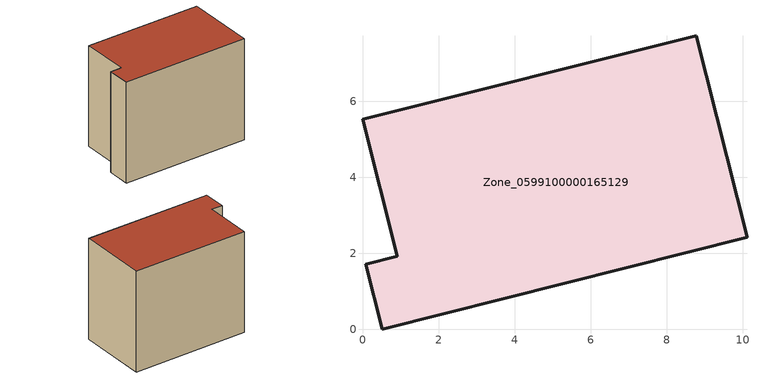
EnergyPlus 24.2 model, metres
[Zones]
Zone_0599100000165129
 floor ground (C_G): 0.08,1.72 0.91,1.93 0,5.53 8.78,7.73 10.11,2.43 0.52,0 z0
 wall outside (C_F): 0.91,1.93 0.08,1.72 0.52,0 10.11,2.43 8.78,7.73 0,5.53 0.91,1.93 z0:7.87
 roof outside (C_R): 8.78,7.73 0,5.53 0.91,1.93 0.08,1.72 0.52,0 10.11,2.43 z7.87
[BUILDING]
Pand.0599100000165129: North Axis=0; Terrain=City; Loads Convergence Tolerance Value=0.04; Temperature Convergence Tolerance Value=0.4; Solar Distribution=FullExterior; Maximum Number of Warmup Days=25; Minimum Number of Warmup Days=1
[Site:Location]
Rotterdam.The.Hague.AP_ZH_NLD Design_Conditions: Latitude=51.96; Longitude=4.45; Time Zone=1; Elevation=-4.5
[SITE:GROUNDTEMPERATURE:BUILDINGSURFACE]
18, 18, 18, 18, 18, 18, 18, 18, 18, 18, 18, 18
[MATERIAL] Thermal Absorptance=0.9; Solar Absorptance=0.7; Visible Absorptance=0.7
Name | Roughness | Thickness | Conductivity | Density | Specific Heat
G.TI.1975-1991 | MediumSmooth | 0.15 | 0.288461 | 540 | 1210
F.TI.1975-1991 | Rough | 0.3 | 0.230769 | 1920 | 840
R.TI.1975-1991 | MediumRough | 0.2 | 0.153846 | 1500 | 1000
[CONSTRUCTION]
C_G: G.TI.1975-1991
C_F: F.TI.1975-1991
C_R: R.TI.1975-1991
[ZONE]
Zone_0599100000165129: Type=1; Multiplier=1; Ceiling Height=Autocalculate; Volume=Autocalculate; Floor Area=autocalculate; Part of Total Floor Area=Yes
[ZONEINFILTRATION:DESIGNFLOWRATE]
Infil_Zone_0599100000165129: Zone or ZoneList or Space or SpaceList=Zone_0599100000165129; Schedule=AlwaysOn; Design Flow Rate Calculation Method=Flow/Area; Flow Rate per Floor Area=0.003; Constant Term Coefficient=1; Temperature Term Coefficient=0; Velocity Term Coefficient=0; Velocity Squared Term Coefficient=0
[HVACTEMPLATE:ZONE:IDEALLOADSAIRSYSTEM]
Zone_0599100000165129: Maximum Heating Supply Air Temperature=50; Minimum Cooling Supply Air Temperature=13; Maximum Heating Supply Air Humidity Ratio=0.0156; Minimum Cooling Supply Air Humidity Ratio=0.0077; Heating Limit=NoLimit; Cooling Limit=NoLimit; Dehumidification Control Type=ConstantSensibleHeatRatio; Cooling Sensible Heat Ratio=0.7; Dehumidification Setpoint=60; Humidification Control Type=None; Humidification Setpoint=30; Outdoor Air Method=None; Outdoor Air Flow Rate per Person=0.00944; Outdoor Air Flow Rate per Zone Floor Area=0; Outdoor Air Flow Rate per Zone=0; Demand Controlled Ventilation Type=None; Outdoor Air Economizer Type=NoEconomizer; Heat Recovery Type=None; Sensible Heat Recovery Effectiveness=0.7; Latent Heat Recovery Effectiveness=0.65
[ZONECONTROL:THERMOSTAT]
ThermostatControl_Zone_0599100000165129: Zone or ZoneList=Zone_0599100000165129; Control Type Schedule=DualSetpointControlType; Control 1=Thermostat_Zone_0599100000165129; Temperature Difference Between Cutout And Setpoint=0
[THERMOSTATSETPOINT:DUALSETPOINT]
Thermostat_Zone_0599100000165129: Heating Setpoint Temperature Schedule=HeatingSetpoint_Zone_0599100000165129; Cooling Setpoint Temperature Schedule=CoolingSetpoint_Zone_0599100000165129
[SCHEDULE:COMPACT]
HeatingSetpoint_Zone_0599100000165129: Through: 12/31, For: AllDays, Until: 24:00, 21
CoolingSetpoint_Zone_0599100000165129: Through: 12/31, For: AllDays, Until: 24:00, 24
DualSetpointControlType: Through: 12/31, For: AllDays, Until: 24:00, 4
AlwaysOn: Through: 12/31, For: AllDays, Until: 24:00, 1
